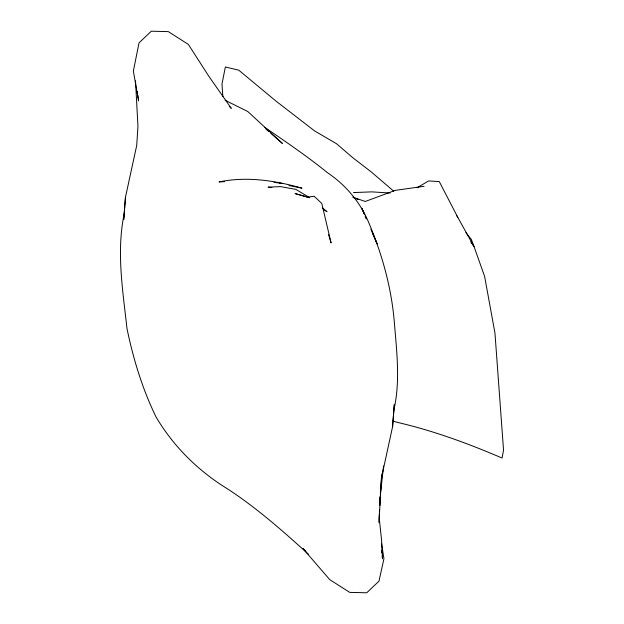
<?xml version="1.0" encoding="UTF-8"?>
<svg xmlns="http://www.w3.org/2000/svg" width="624" height="624" viewBox="0 0 624 624"><rect width="100%" height="100%" fill="white"/><g stroke="black" fill="none" stroke-linecap="round" stroke-linejoin="round"><path stroke-width="0.94" d="M379.111 522.6L379.556 509.465M379.135 522.148L379.571 509.496M379.704 505.604L380.063 496.868M379.696 505.58L380.149 496.868M380.328 493.015L381.982 473.905M125.463 197.27L123.747 219.414L125.463 197.27L136.718 145.431L137.951 126.399L135.517 80.886M392.574 426.73L394.298 404.594L392.574 426.73L381.319 478.569L379.252 518.193L381.599 540.478L382.496 558.808L382.177 555.914M380.359 494.933L383.549 465.956M124.215 213.728C116.259 251.62 122.827 290.527 126.976 328.497C133.263 358.972 142.436 389.025 156.078 417.043C172.357 444.506 194.704 467.314 221.263 484.926C252.97 504.59 280.816 529.199 308.357 554.135M393.814 410.272C400.468 381.412 396.724 351.741 394.36 322.592C391.544 287.875 382.099 253.984 368.48 222.004C360.095 201.95 345.407 184.704 327.389 172.645C307.328 156.359 285.964 141.835 264.631 127.296M417.136 187.715L428.579 180.944L439.28 181.592L457.86 217.487L474.068 246.667L484.614 276.432L494.965 333.076L503.545 450.247L502.055 458.047C467.883 443.368 432.947 430.552 396.638 422.198L393.042 420.997M424.078 186.311L395.32 190.351L365.243 201.482L352.739 197.114M224.609 181.662L219.047 181.919C246.831 176.21 275.036 180.476 301.985 188.183L288.959 185.523M355.61 192.613L353.746 192.559L371.818 191.872L390.07 193.019M279.412 183.277L282.29 183.503L274.03 182.309M271.908 187.559L268.055 187.153L280.465 186.615L295.823 189.361L309.754 197.73M307.882 197.371L295.105 193.573L308.03 197.137L314.098 196.217L321.773 203.447L331.094 242.947L328.583 234.655M353.59 197.699L358.02 199.477M225.139 100.285L247.744 111.501L282.383 143.411L270.839 133.318M323.809 209.625L327.023 211.708L322.561 207.995M393.713 191.178L371.428 172.068L352.607 157.568L336.64 143.801L314.457 130.829L275.418 100.636L238.774 70.184L225.373 66.979L221.965 84.061L222.869 96.65M265.793 128.903L268.679 131.422M229.304 106.486L231.317 108.365L208.861 76.323L188.362 44.413L168.324 31.621L151.312 31.2L139.035 42.869L133.357 71.066L138.567 100.94L137.865 95.254M303.178 548.558L305.768 551.351M303.03 548.66L329.675 579.587L349.705 592.379L366.725 592.8L378.994 581.131L383.939 558.737L381.529 543.356M465.886 232.643L471.331 239.429L474.068 246.667L470.753 241.964M456.573 215.42L457.86 217.487M364.439 214.328L361.795 208.205L364.486 214.453M365.196 216.076L366.327 218.696M365.251 216.239L366.405 218.915M372.169 232.307L377.161 243.906L372.715 233.516M370.867 229.187L371.974 231.785M137.405 91.463L137.639 93.358M381.537 550.134L381.857 553.028"/></g></svg>
